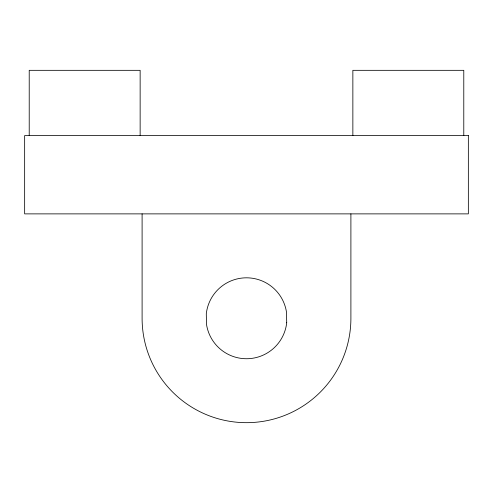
<?xml version="1.0" encoding="UTF-8"?>
<svg xmlns="http://www.w3.org/2000/svg" width="493" height="493" viewBox="0 0 493 493"><rect width="100%" height="100%" fill="white"/><g stroke="black" fill="none" stroke-linecap="round" stroke-linejoin="round"><path stroke-width="0.74" d="M463.784 135.575L463.784 70.326L352.859 70.326L352.859 135.575M350.899 213.876L350.899 318.275A104.399 104.399 0 0 1 246.5 422.674A104.399 104.399 0 0 1 142.101 318.275L142.101 213.876M140.141 135.575L140.141 70.326L29.216 70.326L29.216 135.575M468.35 135.575L24.65 135.575L24.65 213.876L468.35 213.876L468.35 135.575M286.71 322.736L286.495 312.174A40.457 40.457 0 0 0 206.29 313.813L206.505 324.376A40.457 40.457 0 0 0 286.71 322.736"/></g></svg>
